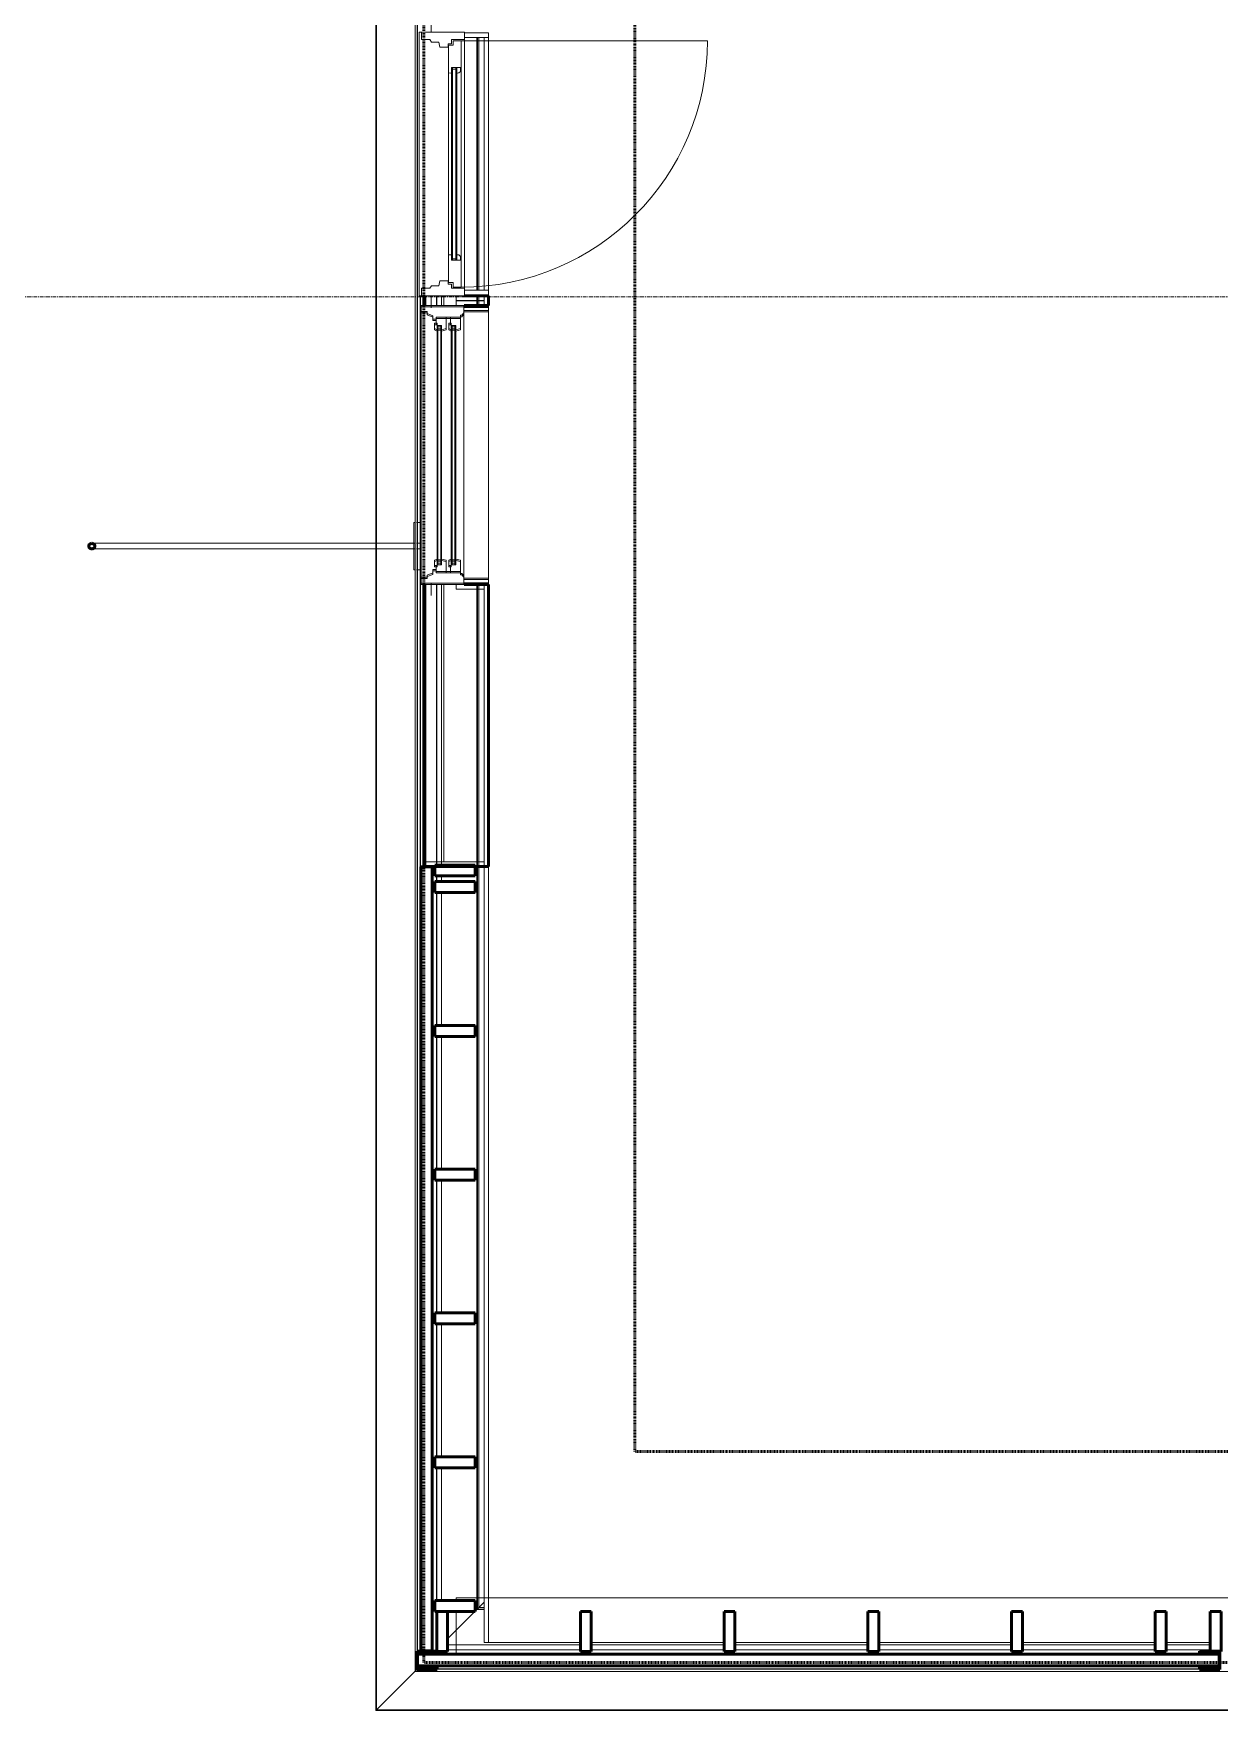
# Model space of a CAD drawing. Header units: inches. Extents: x -4235 to -464, y 9767 to 12347.
# Drawn here: x -3914.2 to -3751.7, y 9973.6 to 10203.2 of the extents above; entities that cross this region are included whole.
import ezdxf

# ---------------------------------------------------------------- set-up
doc = ezdxf.new("R2010")
doc.units = ezdxf.units.IN
doc.header["$MEASUREMENT"] = 0
doc.linetypes.add('Dash 1_16_', pattern=[0.125, 0.0625, -0.0625])
doc.linetypes.add('Grid Line 1_2_', pattern=[0.875, 0.5, -0.125, 0.125, -0.125])
for name, color, linetype, lineweight in [('A-DOOR-5', 31, 'Continuous', 9), ('A-DOOR-6', 31, 'Continuous', 20), ('A-DOOR-FRAM', 31, 'Continuous', 9), ('A-DOOR-FRAM-3', 31, 'Continuous', 20), ('A-DOOR-GLAZ', 31, 'Continuous', 9), ('A-GLAZ-1', 151, 'Continuous', 9), ('A-GLAZ-2', 151, 'Continuous', 20), ('A-GLAZ-CWMG', 51, 'Continuous', 9), ('A-GLAZ-CWMG-1', 51, 'Continuous', 50), ('A-ROOF-1', 132, 'Continuous', 9), ('A-WALL', 113, 'Continuous', 13), ('A-WALL-5', 113, 'Continuous', 9), ('A-WALL-6', 113, 'Continuous', 50), ('C-PROP-LINE-1', 91, 'Dash 1_16_', 50), ('S-GRID-1', 1, 'Grid Line 1_2_', 9)]:
    doc.layers.add(name, color=color, linetype=linetype, lineweight=lineweight)

# ---------------------------------------------------------------- blocks, each defined once
blk = doc.blocks.new('Basic Wall _ EXT - FIBER CEMENT - LARGE - ___-2162461-BACKGROUND - RCP - 3RD FLOOR')
at = {"layer": 'A-WALL-5'}
for p, q in [((-3861.93, 11995.77), (-3861.93, 9978.98)), ((-3861.63, 11995.77), (-3861.63, 9981.75)), ((-3861.63, 11995.77), (-3861.63, 9981.75)), ((-3861.62, 11995.77), (-3861.62, 9981.75)), ((-3861.6, 11995.77), (-3861.6, 9981.75)), ((-3861.6, 11995.77), (-3861.6, 9981.75)), ((-3861.59, 11995.77), (-3861.59, 9981.75)), ((-3859, 10167.3), (-3859, 10166)), ((-3859, 10167.3), (-3859, 10166)), ((-3858.97, 10166), (-3858.97, 10167.33)), ((-3858.97, 10167.33), (-3858.97, 10166)), ((-3859, 10127.79), (-3859, 10089.39)), ((-3859, 10127.79), (-3859, 10089.39)), ((-3858.97, 10089.83), (-3858.97, 10127.79)), ((-3858.97, 10127.79), (-3858.97, 10089.83)), ((-3858.97, 10089.39), (-3858.97, 10089.83)), ((-3858.97, 10089.83), (-3858.97, 10089.39)), ((-3859, 10087.89), (-3859, 10087.11)), ((-3859, 10087.89), (-3859, 10087.11)), ((-3858.97, 10087.11), (-3858.97, 10087.89)), ((-3858.97, 10087.89), (-3858.97, 10087.11)), ((-3859, 10085.61), (-3859, 10067.42)), ((-3859, 10085.61), (-3859, 10067.42)), ((-3858.97, 10067.42), (-3858.97, 10085.61)), ((-3858.97, 10085.61), (-3858.97, 10067.42)), ((-3859, 10065.92), (-3859, 10047.74)), ((-3859, 10065.92), (-3859, 10047.74)), ((-3858.97, 10047.74), (-3858.97, 10065.92)), ((-3858.97, 10065.92), (-3858.97, 10047.74)), ((-3859, 10046.24), (-3859, 10028.06)), ((-3859, 10046.24), (-3859, 10028.06)), ((-3858.97, 10028.06), (-3858.97, 10046.24)), ((-3858.97, 10046.24), (-3858.97, 10028.06)), ((-3859, 10026.56), (-3859, 10008.37)), ((-3859, 10026.56), (-3859, 10008.37)), ((-3858.97, 10008.37), (-3858.97, 10026.56)), ((-3858.97, 10026.56), (-3858.97, 10008.37)), ((-3859, 10006.87), (-3859, 9988.69)), ((-3859, 10006.87), (-3859, 9988.69)), ((-3858.97, 9988.69), (-3858.97, 10006.87)), ((-3858.97, 10006.87), (-3858.97, 9988.69)), ((-3859, 9987.19), (-3859, 9981.91)), ((-3859, 9987.19), (-3859, 9981.91)), ((-3858.97, 9987.19), (-3858.97, 9981.94)), ((-3861.59, 9981.69), (-3861.59, 9981.33)), ((-3859.59, 9981.33), (-3859.22, 9981.7)), ((-3859.34, 9981.57), (-3859.59, 9981.33)), ((-3859.22, 9981.7), (-3859.34, 9981.57)), ((-3859.16, 9981.75), (-3858.97, 9981.94)), ((-3859, 9981.91), (-3859.16, 9981.75)), ((-3861.86, 9979.06), (-3861.88, 9979.03)), ((-3861.66, 9979.25), (-3861.74, 9979.17)), ((-3861.74, 9979.17), (-3861.66, 9979.25)), ((-3861.66, 9979.25), (-3861.74, 9979.17)), ((-3861.74, 9979.17), (-3861.66, 9979.25)), ((-3861.16, 9979.75), (-3861.59, 9979.32)), ((-3861.59, 9979.32), (-3861.16, 9979.75)), ((-3861.59, 9979.75), (-3861.59, 9979.32)), ((-3861.91, 9979), (-3861.92, 9978.99)), ((-3861.9, 9979.01), (-3861.88, 9979.04)), ((-3861.9, 9979.01), (-3861.9, 9979.01))]:
    blk.add_line(p, q, dxfattribs=at)
at = {"layer": 'A-WALL-5', "flags": 128}
for points in [[(-3861.88, 9979.04), (-3861.86, 9979.06), (-3861.83, 9979.08), (-3861.81, 9979.11), (-3861.78, 9979.13), (-3861.76, 9979.15), (-3861.74, 9979.17)], [(-3861.81, 9979.1), (-3861.83, 9979.09), (-3861.84, 9979.07), (-3861.86, 9979.06)], [(-3861.77, 9979.15), (-3861.78, 9979.13), (-3861.79, 9979.12), (-3861.81, 9979.1)], [(-3861.93, 9978.98), (-3861.93, 9978.98), (-3861.93, 9978.99), (-3861.92, 9979), (-3861.9, 9979.01)], [(-3861.92, 9978.99), (-3861.93, 9978.98), (-3861.93, 9978.98)], [(-3861.9, 9979.01), (-3861.9, 9979.02), (-3861.89, 9979.03)], [(-3861.88, 9979.03), (-3861.89, 9979.02), (-3861.9, 9979.02), (-3861.9, 9979.01), (-3861.9, 9979.01)]]:
    blk.add_lwpolyline(points, dxfattribs=at)
blk = doc.blocks.new('Basic Wall _ EXT - FIBER CEMENT - SMALL - ___-2145935-BACKGROUND - RCP - 3RD FLOOR')
at = {"layer": 'A-WALL-5'}
for p, q in [((-3867.29, 10236.18), (-3867.29, 10133.44)), ((-3867.29, 10236.18), (-3867.29, 10133.44)), ((-3867.21, 10133.44), (-3867.21, 10236.18)), ((-3867.21, 10236.18), (-3867.21, 10133.44)), ((-3853.48, 10202.7), (-3853.48, 10168.08)), ((-3853.48, 10202.7), (-3853.48, 10168.08)), ((-3853.4, 10202.7), (-3853.4, 10194.35)), ((-3853.4, 10202.7), (-3853.4, 10194.35)), ((-3853.2, 10168.08), (-3853.2, 10202.7)), ((-3853.2, 10202.7), (-3853.2, 10168.08)), ((-3853.4, 10194.31), (-3853.4, 10168.08)), ((-3853.4, 10194.31), (-3853.4, 10168.08)), ((-3853.48, 10167.45), (-3853.48, 10166.7)), ((-3853.48, 10167.45), (-3853.48, 10166.7)), ((-3853.4, 10167.45), (-3853.4, 10166.7)), ((-3853.4, 10167.45), (-3853.4, 10166.7)), ((-3853.2, 10167.33), (-3853.2, 10167.45)), ((-3853.2, 10167.45), (-3853.2, 10167.33)), ((-3861.25, 10167.33), (-3861.25, 10136.31)), ((-3861.19, 10167.33), (-3861.19, 10136.31)), ((-3860.81, 10167.33), (-3860.81, 10166)), ((-3860.73, 10167.33), (-3860.73, 10166)), ((-3860.73, 10167.33), (-3860.73, 10166)), ((-3858.3, 10167.33), (-3858.3, 10166)), ((-3858.3, 10167.33), (-3858.3, 10166)), ((-3853.48, 10166.68), (-3853.48, 10166)), ((-3853.48, 10166.68), (-3853.48, 10166)), ((-3853.4, 10166.68), (-3853.4, 10166)), ((-3853.4, 10166.68), (-3853.4, 10166)), ((-3853.2, 10166.7), (-3853.2, 10167.32)), ((-3853.2, 10167.32), (-3853.2, 10166.7)), ((-3853.2, 10166), (-3853.2, 10166.69)), ((-3853.2, 10166.69), (-3853.2, 10166)), ((-3861.25, 10136.31), (-3861.25, 10136.23)), ((-3861.25, 10136.2), (-3861.25, 10133.44)), ((-3861.19, 10136.31), (-3861.19, 10136.24)), ((-3861.19, 10136.2), (-3861.19, 10133.44)), ((-3867.29, 10133.38), (-3867.29, 10133.33)), ((-3867.29, 10133.38), (-3867.29, 10133.33)), ((-3867.29, 10133.32), (-3867.29, 10133.25)), ((-3867.29, 10133.32), (-3867.29, 10133.25)), ((-3867.29, 10133.24), (-3867.29, 10133.16)), ((-3867.29, 10133.24), (-3867.29, 10133.16)), ((-3867.29, 10133.15), (-3867.29, 10133.07)), ((-3867.29, 10133.15), (-3867.29, 10133.07)), ((-3867.29, 10133.06), (-3867.29, 10132.97)), ((-3867.29, 10133.06), (-3867.29, 10132.97)), ((-3867.29, 10132.96), (-3867.29, 10132.88)), ((-3867.29, 10132.96), (-3867.29, 10132.88)), ((-3867.21, 10133.33), (-3867.21, 10133.38)), ((-3867.21, 10133.38), (-3867.21, 10133.33)), ((-3867.21, 10133.25), (-3867.21, 10133.32)), ((-3867.21, 10133.32), (-3867.21, 10133.25)), ((-3867.21, 10133.16), (-3867.21, 10133.24)), ((-3867.21, 10133.24), (-3867.21, 10133.16)), ((-3867.21, 10133.07), (-3867.21, 10133.15)), ((-3867.21, 10133.15), (-3867.21, 10133.07)), ((-3867.21, 10132.97), (-3867.21, 10133.06)), ((-3867.21, 10133.06), (-3867.21, 10132.97)), ((-3867.21, 10132.88), (-3867.21, 10132.96)), ((-3867.21, 10132.96), (-3867.21, 10132.88)), ((-3861.25, 10133.39), (-3861.25, 10133.33)), ((-3861.25, 10133.33), (-3861.25, 10133.25)), ((-3861.25, 10133.25), (-3861.25, 10133.16)), ((-3861.25, 10133.16), (-3861.25, 10133.06)), ((-3861.25, 10133.06), (-3861.25, 10132.97)), ((-3861.25, 10132.96), (-3861.25, 10132.88)), ((-3861.19, 10133.39), (-3861.19, 10133.33)), ((-3861.19, 10133.33), (-3861.19, 10133.25)), ((-3861.19, 10133.25), (-3861.19, 10133.16)), ((-3861.19, 10133.16), (-3861.19, 10133.06)), ((-3861.19, 10133.06), (-3861.19, 10132.97)), ((-3861.19, 10132.96), (-3861.19, 10132.88)), ((-3867.29, 10132.87), (-3867.29, 10132.8)), ((-3867.29, 10132.87), (-3867.29, 10132.8)), ((-3867.29, 10132.79), (-3867.29, 10132.74)), ((-3867.29, 10132.79), (-3867.29, 10132.74)), ((-3867.29, 10132.69), (-3867.29, 9973.63)), ((-3867.29, 10132.69), (-3867.29, 9973.63)), ((-3867.21, 10132.8), (-3867.21, 10132.87)), ((-3867.21, 10132.87), (-3867.21, 10132.8)), ((-3867.21, 10132.74), (-3867.21, 10132.79)), ((-3867.21, 10132.79), (-3867.21, 10132.74)), ((-3867.21, 9973.7), (-3867.21, 10132.69)), ((-3867.21, 10132.69), (-3867.21, 9973.7)), ((-3861.25, 10132.87), (-3861.25, 10132.82)), ((-3861.25, 10132.8), (-3861.25, 10132.74)), ((-3861.25, 10132.69), (-3861.25, 10131.99)), ((-3861.25, 10131.99), (-3861.25, 10129.92)), ((-3861.19, 10132.87), (-3861.19, 10132.8)), ((-3861.19, 10132.8), (-3861.19, 10132.74)), ((-3861.19, 10132.69), (-3861.19, 10131.99)), ((-3861.19, 10131.98), (-3861.19, 10129.92)), ((-3861.25, 10129.89), (-3861.25, 10129.81)), ((-3861.25, 10129.81), (-3861.25, 9981.75)), ((-3861.19, 10129.89), (-3861.19, 10129.81)), ((-3861.19, 10129.81), (-3861.19, 9981.75)), ((-3860.81, 10127.79), (-3860.81, 10089.14)), ((-3860.73, 10127.79), (-3860.73, 10089.14)), ((-3860.73, 10127.79), (-3860.73, 10089.14)), ((-3858.3, 10127.79), (-3858.3, 10089.39)), ((-3858.3, 10127.79), (-3858.3, 10089.39)), ((-3853.48, 10127.79), (-3853.48, 9989.06)), ((-3853.48, 10127.79), (-3853.48, 9989.06)), ((-3853.4, 10127.79), (-3853.4, 9989.06)), ((-3853.4, 10127.79), (-3853.4, 9989.06)), ((-3853.2, 9989.06), (-3853.2, 10127.79)), ((-3853.2, 10127.79), (-3853.2, 9989.06)), ((-3858.3, 10087.89), (-3858.3, 10087.11)), ((-3858.3, 10087.89), (-3858.3, 10087.11)), ((-3858.3, 10085.61), (-3858.3, 10067.42)), ((-3858.3, 10085.61), (-3858.3, 10067.42)), ((-3858.3, 10065.92), (-3858.3, 10047.74)), ((-3858.3, 10065.92), (-3858.3, 10047.74)), ((-3858.3, 10046.24), (-3858.3, 10028.06)), ((-3858.3, 10046.24), (-3858.3, 10028.06)), ((-3858.3, 10026.56), (-3858.3, 10008.37)), ((-3858.3, 10026.56), (-3858.3, 10008.37)), ((-3858.3, 10006.87), (-3858.3, 9988.69)), ((-3858.3, 10006.87), (-3858.3, 9988.69)), ((-3853.48, 9989.06), (-3853.48, 9987.44)), ((-3853.48, 9989.06), (-3853.48, 9987.44)), ((-3853.4, 9989.06), (-3853.4, 9987.51)), ((-3853.4, 9989.06), (-3853.4, 9987.51)), ((-3853.2, 9987.72), (-3853.2, 9989.06)), ((-3853.2, 9989.06), (-3853.2, 9987.72)), ((-3852.47, 9988.44), (-3853.2, 9987.72)), ((-3853.2, 9987.72), (-3852.47, 9988.44)), ((-3853.2, 9987.72), (-3852.47, 9988.44)), ((-3852.47, 9988.44), (-3853.2, 9987.72)), ((-3853.48, 9987.44), (-3856.29, 9984.63)), ((-3856.29, 9984.63), (-3853.48, 9987.44)), ((-3853.4, 9987.51), (-3853.48, 9987.44)), ((-3853.48, 9987.44), (-3853.4, 9987.51)), ((-3853.4, 9987.51), (-3853.48, 9987.44)), ((-3853.2, 9987.72), (-3853.4, 9987.51)), ((-3853.4, 9987.51), (-3853.2, 9987.72)), ((-3853.4, 9987.51), (-3853.2, 9987.72)), ((-3853.2, 9987.72), (-3853.4, 9987.51)), ((-3856.29, 9984.63), (-3857.47, 9983.44)), ((-3857.47, 9983.44), (-3856.29, 9984.63)), ((-3861.25, 9981.69), (-3861.25, 9981.33)), ((-3861.19, 9981.69), (-3861.19, 9981.33)), ((-3860.81, 9981.81), (-3860.81, 9981.75)), ((-3860.81, 9981.69), (-3860.81, 9981.33)), ((-3860.73, 9981.81), (-3860.73, 9981.75)), ((-3860.73, 9981.81), (-3860.73, 9981.75)), ((-3860.73, 9981.69), (-3860.73, 9981.33)), ((-3860.73, 9981.69), (-3860.73, 9981.33)), ((-3859.22, 9981.7), (-3859.59, 9981.33)), ((-3859.59, 9981.33), (-3859.22, 9981.7)), ((-3859.29, 9981.62), (-3859.59, 9981.33)), ((-3859.59, 9981.33), (-3859.34, 9981.57)), ((-3858.97, 9981.94), (-3859.13, 9981.79)), ((-3859.13, 9981.79), (-3858.97, 9981.94)), ((-3861.66, 9979.25), (-3861.74, 9979.17)), ((-3861.74, 9979.17), (-3861.66, 9979.25)), ((-3861.25, 9979.66), (-3861.59, 9979.32)), ((-3861.59, 9979.32), (-3861.25, 9979.66)), ((-3861.25, 9979.75), (-3861.25, 9979.66)), ((-3861.19, 9979.73), (-3861.25, 9979.66)), ((-3861.25, 9979.66), (-3861.19, 9979.73)), ((-3861.19, 9979.73), (-3861.25, 9979.66)), ((-3861.25, 9979.66), (-3861.19, 9979.73)), ((-3861.93, 9978.99), (-3867.21, 9973.7)), ((-3867.21, 9973.7), (-3861.93, 9978.99)), ((-3867.21, 9973.7), (-3867.29, 9973.63))]:
    blk.add_line(p, q, dxfattribs=at)
at = {"layer": 'A-WALL-5', "flags": 128}
blk.add_lwpolyline([(-3859.34, 9981.57), (-3859.28, 9981.64), (-3859.22, 9981.69)], dxfattribs=at)
blk = doc.blocks.new('Window-Double_Hung-Andersen-400_Series-Tilt_Wash - DOUBLE HUNG - COTTAGE - 3RD FLOOR-V114-BACKGROUND - RCP - 3RD FLOOR')
at = {"layer": 'A-GLAZ-1'}
for p, q in [((-16.29, 2.5), (-15.7, 2.5)), ((-15.82, 2.5), (-15.82, 2.12)), ((-15.7, 2.63), (15.7, 2.63)), ((-15.7, 2.5), (15.7, 2.5)), ((16.29, 2.5), (15.7, 2.5)), ((15.82, 2.5), (15.82, 2.12)), ((-16.29, 2.12), (-15.7, 2.12)), ((-16.29, 0.56), (-15.7, 0.56)), ((-16.29, 0.19), (-15.7, 0.19)), ((-15.82, 0.56), (-15.82, 0.19)), ((-15.7, 2.12), (15.7, 2.12)), ((-15.7, 2), (15.7, 2)), ((-15.7, 0.69), (15.7, 0.69)), ((-15.7, 0.56), (15.7, 0.56)), ((-15.7, 0.19), (15.7, 0.19)), ((-15.7, 0.06), (15.7, 0.06)), ((16.29, 2.12), (15.7, 2.12)), ((16.29, 0.56), (15.7, 0.56)), ((16.29, 0.19), (15.7, 0.19)), ((15.82, 0.56), (15.82, 0.19)), ((18.95, -1.06), (-18.95, -1.06)), ((-18.95, -1.06), (-18.95, -4.44)), ((-18.32, -1.06), (-18.32, -4.44)), ((18.32, -1.06), (18.32, -4.44)), ((18.95, -4.44), (18.95, -1.06)), ((-18.95, -4.44), (18.95, -4.44)), ((18.95, -2.44), (19.01, -2.44)), ((18.95, -3.94), (19.01, -3.94)), ((19.01, -3.94), (19.01, -2.44))]:
    blk.add_line(p, q, dxfattribs=at)
at = {"layer": 'A-GLAZ-2'}
for p, q in [((19.01, 4.81), (-19.01, 4.81)), ((-19.01, 4.81), (-19.01, -1.06)), ((-18.2, 4.81), (-18.2, 4)), ((18.2, 4.81), (18.2, 4)), ((19.01, -1.06), (19.01, 4.81)), ((-19.01, 3.44), (-20.51, 3.44)), ((-18.2, 4), (-17.92, 4)), ((-17.92, 4), (-17.61, 3.19)), ((-17.61, 3.19), (-17.14, 3.19)), ((-17.42, 2.75), (-16.57, 2.75)), ((-17.42, 2.75), (-17.42, -0.56)), ((-17.14, 3.19), (-17.14, 2.75)), ((-15.86, 2.97), (-16.57, 2.97)), ((-16.57, 2.63), (-16.57, 2.97)), ((-15.7, 2.63), (-16.57, 2.63)), ((-16.29, 2.63), (-16.29, 2)), ((-15.86, 2.97), (-15.7, 2.63)), ((15.86, 2.97), (15.7, 2.63)), ((15.7, 2.63), (16.57, 2.63)), ((15.86, 2.97), (16.57, 2.97)), ((16.29, 2.63), (16.29, 2)), ((16.57, 2.63), (16.57, 2.97)), ((17.42, 2.75), (16.57, 2.75)), ((17.14, 3.19), (17.14, 2.75)), ((17.61, 3.19), (17.14, 3.19)), ((17.42, 2.75), (17.42, -0.56)), ((17.92, 4), (17.61, 3.19)), ((18.2, 4), (17.92, 4)), ((19.01, 3.44), (20.34, 3.44)), ((-17.42, 1.37), (-15.86, 1.37)), ((-17.42, 0.81), (-16.57, 0.81)), ((-15.86, 1.03), (-16.57, 1.03)), ((-16.57, 0.69), (-16.57, 1.03)), ((-15.7, 0.69), (-16.57, 0.69)), ((-15.7, 2), (-16.29, 2)), ((-16.29, 0.69), (-16.29, 0.06)), ((-15.7, 0.06), (-16.29, 0.06)), ((-15.86, 1.37), (-15.7, 2)), ((-15.86, 1.03), (-15.7, 0.69)), ((-15.86, -0.56), (-15.7, 0.06)), ((15.7, 2), (16.29, 2)), ((15.86, 1.37), (15.7, 2)), ((15.86, 1.03), (15.7, 0.69)), ((15.7, 0.69), (16.57, 0.69)), ((15.7, 0.06), (16.29, 0.06)), ((15.86, -0.56), (15.7, 0.06)), ((17.42, 1.37), (15.86, 1.37)), ((15.86, 1.03), (16.57, 1.03)), ((16.29, 0.69), (16.29, 0.06)), ((16.57, 0.69), (16.57, 1.03)), ((17.42, 0.81), (16.57, 0.81)), ((-19.01, -1.06), (19.01, -1.06)), ((-17.67, -0.78), (-18, -1.06)), ((-17.67, -0.78), (-17.67, -0.56)), ((-17.67, -0.56), (-15.86, -0.56)), ((17.67, -0.56), (15.86, -0.56)), ((17.67, -0.78), (17.67, -0.56)), ((17.67, -0.78), (18, -1.06))]:
    blk.add_line(p, q, dxfattribs=at)
blk = doc.blocks.new('Door-Inswing-Andersen-400_Series-Single - 3_ 0-1_8_ x 6_ 7-1_2_ - 3rd floor-2895869-BACKGROUND - RCP - 3RD FLOOR')
at = {"layer": 'A-DOOR-5'}
blk.add_line((16.87, -0.66), (16.87, -34.41), dxfattribs=at)
blk.add_arc((16.87, -0.66), 33.75, 180, 270, dxfattribs=at)
at = {"layer": 'A-DOOR-6'}
for p, q in [((-16.26, 0.42), (-16.87, 0.41)), ((-16.87, 0.41), (-16.87, -0.66)), ((-16.26, 1.06), (-16.26, 0.42)), ((-16.26, 1.06), (-12.44, 1.06)), ((-13.19, 0.66), (-12.44, 0.66)), ((-13.19, -0.66), (-13.19, 0.66)), ((-12.44, 0.75), (-12.47, 1.06)), ((12.44, 1.06), (-12.44, 1.06)), ((-12.44, 0.66), (-12.44, 0.75)), ((16.26, 1.06), (12.44, 1.06)), ((12.44, 0.75), (12.47, 1.06)), ((12.44, 0.66), (12.44, 0.75)), ((13.19, 0.66), (12.44, 0.66)), ((13.19, -0.66), (13.19, 0.66)), ((16.26, 1.06), (16.26, 0.42)), ((16.26, 0.42), (16.87, 0.41)), ((16.87, 0.41), (16.87, -0.66)), ((-16.87, -0.66), (-12.44, -0.66)), ((-12.44, -0.09), (-13.19, -0.09)), ((-13.19, -0.59), (-12.67, -0.59)), ((-13.19, -0.66), (-13.19, -0.59)), ((-12.67, -0.59), (-12.47, -0.34)), ((-12.47, -0.34), (-12.44, -0.16)), ((-12.44, -0.16), (-12.44, -0.09)), ((12.44, -0.66), (-12.44, -0.66)), ((12.44, -0.09), (13.19, -0.09)), ((12.44, -0.16), (12.44, -0.09)), ((12.47, -0.34), (12.44, -0.16)), ((16.87, -0.66), (12.44, -0.66)), ((12.67, -0.59), (12.47, -0.34)), ((13.19, -0.59), (12.67, -0.59)), ((13.19, -0.66), (13.19, -0.59))]:
    blk.add_line(p, q, dxfattribs=at)
at = {"layer": 'A-DOOR-FRAM'}
for p, q in [((-17.31, -1.13), (-17.94, -1.13)), ((-17.94, -1.13), (-17.94, -4.44)), ((-17.31, -4.44), (-17.31, -1.13)), ((17.94, -1.13), (17.31, -1.13)), ((17.31, -1.13), (17.31, -4.44)), ((17.94, -4.44), (17.94, -1.13)), ((-17.94, -4.44), (-17.31, -4.44)), ((17.31, -4.44), (17.94, -4.44))]:
    blk.add_line(p, q, dxfattribs=at)
at = {"layer": 'A-DOOR-FRAM-3'}
for p, q in [((18.06, 5.09), (-18.06, 5.09)), ((-18.06, 5.09), (-18.06, -1.13)), ((-18.06, 4.75), (-18.06, -1.13)), ((-18.06, 4.75), (-17.03, 4.75)), ((-17.03, 3.63), (-17.03, 4.75)), ((17.03, 3.63), (17.03, 4.75)), ((18.06, 4.75), (17.03, 4.75)), ((18.06, -1.13), (18.06, 5.09)), ((18.06, 4.75), (18.06, -1.13)), ((-19.69, 3.44), (-18.06, 3.44)), ((-16.69, 3.39), (-17.03, 3.63)), ((-16.69, 2.39), (-16.69, 3.39)), ((-16, 2.23), (-16.69, 2.39)), ((16, 2.23), (16.69, 2.39)), ((16.69, 3.39), (17.03, 3.63)), ((16.69, 2.39), (16.69, 3.39)), ((19.69, 3.44), (18.06, 3.44)), ((-17.03, 0.66), (-16.45, 0.66)), ((-17.03, -1.13), (-17.03, 0.66)), ((-16.45, 0.66), (-16.45, 1.09)), ((-16.45, 1.09), (-16, 1.09)), ((-16, 1.09), (-16, 2.23)), ((16, 1.09), (16, 2.23)), ((16.45, 1.09), (16, 1.09)), ((16.45, 0.66), (16.45, 1.09)), ((17.03, 0.66), (16.45, 0.66)), ((17.03, -1.13), (17.03, 0.66)), ((-17.69, -1.13), (-18.06, -1.13)), ((-18.06, -1.13), (18.06, -1.13)), ((-18.06, -1.13), (-17.03, -1.13)), ((18.06, -1.13), (17.03, -1.13))]:
    blk.add_line(p, q, dxfattribs=at)
at = {"layer": 'A-DOOR-GLAZ'}
for p, q in [((-12.44, 0.5), (-13.19, 0.5)), ((-13.19, 0.06), (-12.44, 0.06)), ((-12.98, 0.5), (-12.98, 0.06)), ((12.44, 0.66), (-12.44, 0.66)), ((12.44, 0.5), (-12.44, 0.5)), ((12.44, 0.06), (-12.44, 0.06)), ((12.44, 0.5), (13.19, 0.5)), ((13.19, 0.06), (12.44, 0.06)), ((12.98, 0.5), (12.98, 0.06)), ((12.44, -0.09), (-12.44, -0.09))]:
    blk.add_line(p, q, dxfattribs=at)
blk = doc.blocks.new('Basic Wall _ EXT - FIBER CEMENT - LARGE - ___-2162463-BACKGROUND - RCP - 3RD FLOOR')
at = {"layer": 'A-WALL-5'}
for p, q in [((-3859.22, 9981.7), (-3859.59, 9981.33)), ((-3859.59, 9981.33), (-3859.34, 9981.57)), ((-3859.34, 9981.57), (-3859.22, 9981.7)), ((-3858.97, 9981.94), (-3859.16, 9981.75)), ((-3859.16, 9981.75), (-3859, 9981.91)), ((-3857.47, 9981.94), (-3856.29, 9981.94)), ((-3856.29, 9981.94), (-3857.47, 9981.94)), ((-3856.29, 9981.91), (-3857.47, 9981.91)), ((-3856.29, 9981.91), (-3857.47, 9981.91)), ((-3856.29, 9981.94), (-3851.85, 9981.94)), ((-3851.85, 9981.94), (-3856.29, 9981.94)), ((-3851.85, 9981.91), (-3856.29, 9981.91)), ((-3851.85, 9981.91), (-3856.29, 9981.91)), ((-3851.85, 9981.94), (-3839.29, 9981.94)), ((-3839.29, 9981.94), (-3851.85, 9981.94)), ((-3839.29, 9981.91), (-3851.85, 9981.91)), ((-3839.29, 9981.91), (-3851.85, 9981.91)), ((-3837.79, 9981.94), (-3819.61, 9981.94)), ((-3819.61, 9981.94), (-3837.79, 9981.94)), ((-3819.61, 9981.91), (-3837.79, 9981.91)), ((-3819.61, 9981.91), (-3837.79, 9981.91)), ((-3818.11, 9981.94), (-3799.92, 9981.94)), ((-3799.92, 9981.94), (-3818.11, 9981.94)), ((-3799.92, 9981.91), (-3818.11, 9981.91)), ((-3799.92, 9981.91), (-3818.11, 9981.91)), ((-3798.42, 9981.94), (-3780.24, 9981.94)), ((-3780.24, 9981.94), (-3798.42, 9981.94)), ((-3780.24, 9981.91), (-3798.42, 9981.91)), ((-3780.24, 9981.91), (-3798.42, 9981.91)), ((-3778.74, 9981.94), (-3760.56, 9981.94)), ((-3760.56, 9981.94), (-3778.74, 9981.94)), ((-3760.56, 9981.91), (-3778.74, 9981.91)), ((-3760.56, 9981.91), (-3778.74, 9981.91)), ((-3759.06, 9981.94), (-3753.02, 9981.94)), ((-3753.02, 9981.94), (-3759.06, 9981.94)), ((-3753.02, 9981.91), (-3759.06, 9981.91)), ((-3753.02, 9981.91), (-3759.06, 9981.91)), ((-3861.88, 9979.03), (-3861.86, 9979.06)), ((-3861.86, 9979.06), (-3861.84, 9979.07)), ((-3861.66, 9979.25), (-3861.74, 9979.17)), ((-3861.74, 9979.17), (-3861.66, 9979.25)), ((-3861.66, 9979.25), (-3861.74, 9979.17)), ((-3861.74, 9979.17), (-3861.66, 9979.25)), ((-3861.16, 9979.75), (-3861.59, 9979.32)), ((-3861.59, 9979.32), (-3861.16, 9979.75)), ((-3858.97, 9979.32), (-3861.59, 9979.32)), ((-3754.46, 9979.32), (-3858.91, 9979.32)), ((-3754.46, 9979.31), (-3858.91, 9979.31)), ((-3754.46, 9979.31), (-3858.91, 9979.31)), ((-3754.46, 9979.3), (-3858.91, 9979.3)), ((-3754.46, 9979.28), (-3858.91, 9979.28)), ((-3754.46, 9979.28), (-3858.91, 9979.28)), ((-3751.77, 9979.32), (-3754.4, 9979.32)), ((-3861.93, 9978.98), (-2067.92, 9978.98)), ((-3861.93, 9978.98), (-3861.93, 9978.98)), ((-3861.88, 9979.04), (-3861.9, 9979.01)), ((-3861.9, 9979.01), (-3861.9, 9979.01))]:
    blk.add_line(p, q, dxfattribs=at)
at = {"layer": 'A-WALL-5', "flags": 128}
for points in [[(-3861.74, 9979.17), (-3861.76, 9979.15), (-3861.78, 9979.13), (-3861.81, 9979.11), (-3861.83, 9979.08), (-3861.86, 9979.06), (-3861.88, 9979.04)], [(-3861.84, 9979.07), (-3861.83, 9979.09), (-3861.81, 9979.1), (-3861.79, 9979.12)], [(-3861.79, 9979.12), (-3861.78, 9979.13), (-3861.77, 9979.15)], [(-3861.9, 9979.01), (-3861.92, 9979), (-3861.93, 9978.99), (-3861.93, 9978.98), (-3861.93, 9978.98)], [(-3861.93, 9978.98), (-3861.92, 9978.99), (-3861.91, 9979)], [(-3861.89, 9979.03), (-3861.9, 9979.02), (-3861.9, 9979.01)], [(-3861.9, 9979.02), (-3861.89, 9979.02), (-3861.88, 9979.03)], [(-3861.9, 9979.01), (-3861.9, 9979.01), (-3861.9, 9979.02)]]:
    blk.add_lwpolyline(points, dxfattribs=at)
blk = doc.blocks.new('Basic Wall _ EXT - FIBER CEMENT - SMALL - ___-2145937-BACKGROUND - RCP - 3RD FLOOR')
at = {"layer": 'A-WALL-5'}
for p, q in [((-3852.47, 9988.44), (-3853.2, 9987.72)), ((-3853.2, 9987.72), (-3852.47, 9988.44)), ((-3853.2, 9987.72), (-3852.47, 9988.44)), ((-3852.47, 9988.44), (-3853.2, 9987.72)), ((-3853.48, 9987.44), (-3856.29, 9984.63)), ((-3856.29, 9984.63), (-3853.48, 9987.44)), ((-3853.4, 9987.51), (-3853.48, 9987.44)), ((-3853.48, 9987.44), (-3853.4, 9987.51)), ((-3853.48, 9987.44), (-3853.4, 9987.51)), ((-3852.47, 9987.44), (-3853.48, 9987.44)), ((-3852.47, 9987.44), (-3853.48, 9987.44)), ((-3853.2, 9987.72), (-3853.4, 9987.51)), ((-3853.4, 9987.51), (-3853.2, 9987.72)), ((-3853.4, 9987.51), (-3853.2, 9987.72)), ((-3853.2, 9987.72), (-3853.4, 9987.51)), ((-3852.47, 9987.51), (-3853.4, 9987.51)), ((-3852.47, 9987.51), (-3853.4, 9987.51)), ((-3853.2, 9987.72), (-3852.47, 9987.72)), ((-3852.47, 9987.72), (-3853.2, 9987.72)), ((-3856.29, 9984.63), (-3857.47, 9983.44)), ((-3857.47, 9983.44), (-3856.29, 9984.63)), ((-3859.22, 9981.7), (-3859.59, 9981.33)), ((-3859.59, 9981.33), (-3859.22, 9981.7)), ((-3859.59, 9981.33), (-3859.29, 9981.62)), ((-3859.34, 9981.57), (-3859.59, 9981.33)), ((-3858.97, 9981.94), (-3859.13, 9981.79)), ((-3859.13, 9981.79), (-3858.97, 9981.94)), ((-3856.29, 9982.61), (-3857.47, 9982.61)), ((-3856.29, 9982.61), (-3857.47, 9982.61)), ((-3851.85, 9982.61), (-3856.29, 9982.61)), ((-3851.85, 9982.61), (-3856.29, 9982.61)), ((-3839.29, 9982.61), (-3851.85, 9982.61)), ((-3839.29, 9982.61), (-3851.85, 9982.61)), ((-3819.61, 9982.61), (-3837.79, 9982.61)), ((-3819.61, 9982.61), (-3837.79, 9982.61)), ((-3799.92, 9982.61), (-3818.11, 9982.61)), ((-3799.92, 9982.61), (-3818.11, 9982.61)), ((-3780.24, 9982.61), (-3798.42, 9982.61)), ((-3780.24, 9982.61), (-3798.42, 9982.61)), ((-3760.56, 9982.61), (-3778.74, 9982.61)), ((-3760.56, 9982.61), (-3778.74, 9982.61)), ((-3753.02, 9982.61), (-3759.06, 9982.61)), ((-3753.02, 9982.61), (-3759.06, 9982.61)), ((-3861.66, 9979.25), (-3861.74, 9979.17)), ((-3861.74, 9979.17), (-3861.66, 9979.25)), ((-3861.25, 9979.66), (-3861.59, 9979.32)), ((-3861.59, 9979.32), (-3861.25, 9979.66)), ((-3861.19, 9979.73), (-3861.25, 9979.66)), ((-3861.25, 9979.66), (-3861.19, 9979.73)), ((-3861.19, 9979.73), (-3861.25, 9979.66)), ((-3861.25, 9979.66), (-3861.19, 9979.73)), ((-3858.97, 9979.66), (-3861.25, 9979.66)), ((-3859.16, 9979.73), (-3861.19, 9979.73)), ((-3754.46, 9979.73), (-3858.91, 9979.73)), ((-3754.46, 9979.66), (-3858.91, 9979.66)), ((-3751.77, 9979.66), (-3754.4, 9979.66)), ((-3751.77, 9979.73), (-3754.21, 9979.73)), ((-3861.93, 9978.99), (-3867.21, 9973.7)), ((-3867.21, 9973.7), (-3861.93, 9978.99)), ((-3867.29, 9973.63), (-3867.21, 9973.7)), ((-3867.29, 9973.63), (-3707.06, 9973.63)), ((-3707.06, 9973.63), (-3867.29, 9973.63)), ((-3707.06, 9973.7), (-3867.21, 9973.7)), ((-3707.06, 9973.7), (-3867.21, 9973.7))]:
    blk.add_line(p, q, dxfattribs=at)
at = {"layer": 'A-WALL-5', "flags": 128}
blk.add_lwpolyline([(-3859.22, 9981.69), (-3859.28, 9981.64), (-3859.34, 9981.57)], dxfattribs=at)
blk = doc.blocks.new('Rectangular Mullion - Profile_Polycarbonate_Upper and left-2704980-BACKGROUND - RCP - 3RD FLOOR')
at = {"layer": 'A-GLAZ-CWMG-1'}
for p, q in [((0, 1.29), (-2.75, 1.29)), ((-2.75, 1.29), (-2.75, 0.79)), ((-2.75, 0.79), (-2.5, 0.79)), ((-2.69, 0.85), (-2.69, 1.22)), ((-2.69, 1.22), (-0.06, 1.22)), ((-2.5, 0.85), (-2.69, 0.85)), ((-2.5, 0.79), (-2.5, 0.85)), ((-0.06, 1.22), (-0.06, -1.15)), ((0, -1.21), (0, 1.29)), ((-2.5, -0.79), (-2.75, -0.79)), ((-2.75, -0.79), (-2.75, -1.21)), ((-2.75, -1.21), (0, -1.21)), ((-2.69, -1.15), (-2.69, -0.85)), ((-2.69, -0.85), (-2.5, -0.85)), ((-0.06, -1.15), (-2.69, -1.15)), ((-2.5, -0.85), (-2.5, -0.79))]:
    blk.add_line(p, q, dxfattribs=at)
blk = doc.blocks.new('Rectangular Mullion - Profile_Polycarbonate_right-2704981-BACKGROUND - RCP - 3RD FLOOR')
at = {"layer": 'A-GLAZ-CWMG-1'}
for p, q in [((-2.75, 1.29), (0, 1.29)), ((-2.75, 0.79), (-2.75, 1.29)), ((-2.5, 0.79), (-2.75, 0.79)), ((-0.06, 1.22), (-2.69, 1.22)), ((-2.69, 1.22), (-2.69, 0.85)), ((-2.69, 0.85), (-2.5, 0.85)), ((-2.5, 0.85), (-2.5, 0.79)), ((-0.06, -1.15), (-0.06, 1.22)), ((0, 1.29), (0, -1.21)), ((-2.75, -1.21), (-2.75, -0.79)), ((-2.75, -0.79), (-2.5, -0.79)), ((0, -1.21), (-2.75, -1.21)), ((-2.5, -0.85), (-2.69, -0.85)), ((-2.69, -0.85), (-2.69, -1.15)), ((-2.69, -1.15), (-0.06, -1.15)), ((-2.5, -0.79), (-2.5, -0.85))]:
    blk.add_line(p, q, dxfattribs=at)
blk = doc.blocks.new('Rectangular Mullion - Stud - Vertical-2193585-BACKGROUND - RCP - 3RD FLOOR')
at = {"layer": 'A-GLAZ-CWMG-1'}
for p, q in [((0, 2.75), (-1.5, 2.75)), ((-1.5, 2.75), (-1.5, -2.75)), ((0, -2.75), (0, 2.75)), ((-1.5, -2.75), (0, -2.75))]:
    blk.add_line(p, q, dxfattribs=at)
blk = doc.blocks.new('Rectangular Mullion - Stud - Vertical-2193592-BACKGROUND - RCP - 3RD FLOOR')
at = {"layer": 'A-GLAZ-CWMG-1'}
for p, q in [((-1.5, -2.75), (-1.5, 2.75)), ((-1.5, 2.75), (0, 2.75)), ((0, 2.75), (0, -2.75)), ((0, -2.75), (-1.5, -2.75))]:
    blk.add_line(p, q, dxfattribs=at)
blk = doc.blocks.new('Rectangular Mullion - Stud - Vertical-2193584-BACKGROUND - RCP - 3RD FLOOR')
at = {"layer": 'A-GLAZ-CWMG-1'}
for p, q in [((1.5, 2.75), (0, 2.75)), ((0, 2.75), (0, -2.75)), ((1.5, -2.75), (1.5, 2.75)), ((0, -2.75), (1.5, -2.75))]:
    blk.add_line(p, q, dxfattribs=at)
blk = doc.blocks.new('Rectangular Mullion - Stud - Vertical-2193583-BACKGROUND - RCP - 3RD FLOOR')
at = {"layer": 'A-GLAZ-CWMG-1'}
for p, q in [((1.5, 2.75), (0, 2.75)), ((0, 2.75), (0, -2.75)), ((1.5, -2.75), (1.5, 2.75)), ((0, -2.75), (1.5, -2.75))]:
    blk.add_line(p, q, dxfattribs=at)
blk = doc.blocks.new('Rectangular Mullion - Stud - Vertical-1991714-BACKGROUND - RCP - 3RD FLOOR')
at = {"layer": 'A-GLAZ-CWMG-1'}
for p, q in [((0, 2.75), (-1.5, 2.75)), ((-1.5, 2.75), (-1.5, -2.75)), ((0, -2.75), (0, 2.75)), ((-1.5, -2.75), (0, -2.75))]:
    blk.add_line(p, q, dxfattribs=at)
blk = doc.blocks.new('Rectangular Mullion - Stud - Vertical-2193579-BACKGROUND - RCP - 3RD FLOOR')
at = {"layer": 'A-GLAZ-CWMG-1'}
for p, q in [((-1.5, -2.75), (-1.5, 2.75)), ((-1.5, 2.75), (0, 2.75)), ((0, 2.75), (0, -2.75)), ((0, -2.75), (-1.5, -2.75))]:
    blk.add_line(p, q, dxfattribs=at)
blk = doc.blocks.new('Rectangular Mullion - Stud - Vertical-2193575-BACKGROUND - RCP - 3RD FLOOR')
at = {"layer": 'A-GLAZ-CWMG-1'}
for p, q in [((1.5, 2.75), (0, 2.75)), ((0, 2.75), (0, -2.75)), ((1.5, -2.75), (1.5, 2.75)), ((0, -2.75), (1.5, -2.75))]:
    blk.add_line(p, q, dxfattribs=at)
blk = doc.blocks.new('Rectangular Mullion - Stud - Vertical-2193576-BACKGROUND - RCP - 3RD FLOOR')
at = {"layer": 'A-GLAZ-CWMG-1'}
for p, q in [((1.5, 2.75), (0, 2.75)), ((0, 2.75), (0, -2.75)), ((1.5, -2.75), (1.5, 2.75)), ((0, -2.75), (1.5, -2.75))]:
    blk.add_line(p, q, dxfattribs=at)
blk = doc.blocks.new('Window-Double_Hung-Andersen-400_Series-Tilt_Wash - DOUBLE HUNG - COTTAGE - 3RD FLOOR-V138-BACKGROUND - RCP - 3RD FLOOR')
at = {"layer": 'A-GLAZ-1'}
for p, q in [((-18.95, 4.44), (18.95, 4.44)), ((-18.95, 1.06), (-18.95, 4.44)), ((-18.32, 1.06), (-18.32, 4.44)), ((18.32, 1.06), (18.32, 4.44)), ((18.95, 4.44), (18.95, 1.06)), ((19.01, 3.94), (18.95, 3.94)), ((19.01, 2.44), (18.95, 2.44)), ((19.01, 2.44), (19.01, 3.94)), ((18.95, 1.06), (-18.95, 1.06)), ((-16.29, -0.19), (-15.7, -0.19)), ((-16.29, -0.56), (-15.7, -0.56)), ((-16.29, -2.13), (-15.7, -2.13)), ((-15.82, -0.56), (-15.82, -0.19)), ((-15.82, -2.5), (-15.82, -2.13)), ((-15.7, -0.06), (15.7, -0.06)), ((-15.7, -0.19), (15.7, -0.19)), ((-15.7, -0.56), (15.7, -0.56)), ((-15.7, -0.69), (15.7, -0.69)), ((-15.7, -2), (15.7, -2)), ((-15.7, -2.13), (15.7, -2.13)), ((16.29, -0.19), (15.7, -0.19)), ((16.29, -0.56), (15.7, -0.56)), ((16.29, -2.13), (15.7, -2.13)), ((15.82, -0.56), (15.82, -0.19)), ((15.82, -2.5), (15.82, -2.13)), ((-16.29, -2.5), (-15.7, -2.5)), ((-15.7, -2.5), (15.7, -2.5)), ((-15.7, -2.63), (15.7, -2.63)), ((16.29, -2.5), (15.7, -2.5))]:
    blk.add_line(p, q, dxfattribs=at)
at = {"layer": 'A-GLAZ-2'}
for p, q in [((-19.01, 1.06), (19.01, 1.06)), ((-19.01, -4.81), (-19.01, 1.06)), ((-17.67, 0.78), (-18, 1.06)), ((-17.67, 0.78), (-17.67, 0.56)), ((-17.67, 0.56), (-15.86, 0.56)), ((-17.42, -2.75), (-17.42, 0.56)), ((-15.86, 0.56), (-15.7, -0.06)), ((15.86, 0.56), (15.7, -0.06)), ((17.67, 0.56), (15.86, 0.56)), ((17.42, -2.75), (17.42, 0.56)), ((17.67, 0.78), (18, 1.06)), ((17.67, 0.78), (17.67, 0.56)), ((19.01, 1.06), (19.01, -4.81)), ((-17.42, -0.81), (-16.57, -0.81)), ((-17.42, -1.37), (-15.86, -1.37)), ((-16.57, -0.69), (-16.57, -1.03)), ((-15.7, -0.69), (-16.57, -0.69)), ((-15.86, -1.03), (-16.57, -1.03)), ((-16.29, -0.69), (-16.29, -0.06)), ((-15.7, -0.06), (-16.29, -0.06)), ((-16.29, -2.63), (-16.29, -2)), ((-15.7, -2), (-16.29, -2)), ((-15.86, -1.03), (-15.7, -0.69)), ((-15.86, -1.37), (-15.7, -2)), ((15.7, -0.06), (16.29, -0.06)), ((15.86, -1.03), (15.7, -0.69)), ((15.7, -0.69), (16.57, -0.69)), ((15.86, -1.37), (15.7, -2)), ((15.7, -2), (16.29, -2)), ((15.86, -1.03), (16.57, -1.03)), ((17.42, -1.37), (15.86, -1.37)), ((16.29, -0.69), (16.29, -0.06)), ((16.29, -2.63), (16.29, -2)), ((16.57, -0.69), (16.57, -1.03)), ((17.42, -0.81), (16.57, -0.81)), ((-19.01, -3.44), (-20.51, -3.44)), ((-18.2, -4), (-17.92, -4)), ((-18.2, -4.81), (-18.2, -4)), ((-17.92, -4), (-17.61, -3.19)), ((-17.61, -3.19), (-17.14, -3.19)), ((-17.42, -2.75), (-16.57, -2.75)), ((-17.14, -3.19), (-17.14, -2.75)), ((-16.57, -2.63), (-16.57, -2.97)), ((-15.7, -2.63), (-16.57, -2.63)), ((-15.86, -2.97), (-16.57, -2.97)), ((-15.86, -2.97), (-15.7, -2.63)), ((15.86, -2.97), (15.7, -2.63)), ((15.7, -2.63), (16.57, -2.63)), ((15.86, -2.97), (16.57, -2.97)), ((16.57, -2.63), (16.57, -2.97)), ((17.42, -2.75), (16.57, -2.75)), ((17.14, -3.19), (17.14, -2.75)), ((17.61, -3.19), (17.14, -3.19)), ((17.92, -4), (17.61, -3.19)), ((18.2, -4), (17.92, -4)), ((18.2, -4.81), (18.2, -4)), ((19.01, -3.44), (20.51, -3.44)), ((19.01, -4.81), (-19.01, -4.81))]:
    blk.add_line(p, q, dxfattribs=at)
blk = doc.blocks.new('Walls 64 - Walls 1-2574436-BACKGROUND - RCP - 3RD FLOOR')
at = {"layer": 'A-WALL-5'}
for p, q in [((-3862.1, 10136.31), (-3861.93, 10136.31)), ((-3862.1, 10136.31), (-3862.1, 10129.81)), ((-3862.1, 10133.44), (-3862.1, 10136.31)), ((-3861.74, 10136.31), (-3861.6, 10136.31)), ((-3861.59, 10136.31), (-3861.1, 10136.31)), ((-3906.21, 10133.44), (-3862.1, 10133.44)), ((-3862.1, 10133.44), (-3861.93, 10133.44)), ((-3862.1, 10133.33), (-3862.1, 10133.39)), ((-3862.1, 10133.25), (-3862.1, 10133.33)), ((-3862.1, 10133.16), (-3862.1, 10133.25)), ((-3862.1, 10133.06), (-3862.1, 10133.16)), ((-3862.1, 10132.97), (-3862.1, 10133.06)), ((-3862.1, 10132.87), (-3862.1, 10132.96)), ((-3861.74, 10133.44), (-3861.6, 10133.44)), ((-3861.59, 10133.44), (-3861.1, 10133.44)), ((-3862.1, 10132.69), (-3906.21, 10132.69)), ((-3862.1, 10132.8), (-3862.1, 10132.87)), ((-3862.1, 10132.74), (-3862.1, 10132.79)), ((-3861.93, 10132.69), (-3862.1, 10132.69)), ((-3862.1, 10129.81), (-3862.1, 10132.68)), ((-3861.6, 10132.69), (-3861.74, 10132.69)), ((-3861.1, 10132.69), (-3861.59, 10132.69)), ((-3861.93, 10129.81), (-3862.1, 10129.81)), ((-3861.6, 10129.81), (-3861.74, 10129.81)), ((-3861.1, 10129.81), (-3861.59, 10129.81))]:
    blk.add_line(p, q, dxfattribs=at)
for start_param, end_param in [(1.310938, 1.569046), (1.572547, 1.830655)]:
    blk.add_ellipse((-3860.79, 10133.06), major_axis=(0, 0.375), ratio=0.86769, start_param=start_param, end_param=end_param, dxfattribs=at)
at = {"layer": 'A-WALL-6', "flags": 128}
for points in [[(-3906.21, 10132.69), (-3906.32, 10132.7), (-3906.41, 10132.73), (-3906.5, 10132.78), (-3906.57, 10132.85), (-3906.62, 10132.93), (-3906.64, 10133.02), (-3906.64, 10133.11), (-3906.62, 10133.2), (-3906.57, 10133.28), (-3906.5, 10133.34), (-3906.41, 10133.39), (-3906.32, 10133.43), (-3906.21, 10133.44)], [(-3906.21, 10133.44), (-3906.11, 10133.43), (-3906.01, 10133.39), (-3905.93, 10133.34), (-3905.86, 10133.28), (-3905.81, 10133.2), (-3905.78, 10133.11), (-3905.78, 10133.02), (-3905.81, 10132.93), (-3905.86, 10132.85), (-3905.93, 10132.78), (-3906.01, 10132.73), (-3906.11, 10132.7), (-3906.21, 10132.69)]]:
    blk.add_lwpolyline(points, dxfattribs=at)
blk = doc.blocks.new('Family - ___-2835860-BACKGROUND - RCP - 3RD FLOOR')
at = {"layer": 'C-PROP-LINE-1'}
for p, q in [((-3860.72, 9980.19), (-3860.72, 11434.39)), ((-2636.92, 9980.19), (-3860.72, 9980.19))]:
    blk.add_line(p, q, dxfattribs=at)
blk = doc.blocks.new('Family - ___-2835903-BACKGROUND - RCP - 3RD FLOOR')
at = {"layer": 'C-PROP-LINE-1'}
for p, q in [((-3831.82, 10009.09), (-3831.82, 12089.69)), ((-2096.82, 10009.09), (-3831.82, 10009.09))]:
    blk.add_line(p, q, dxfattribs=at)
blk = doc.blocks.new('Family - ___-2835932-BACKGROUND - RCP - 3RD FLOOR')
at = {"layer": 'C-PROP-LINE-1'}
for p, q in [((-3860.72, 9980.19), (-3860.72, 12118.59)), ((-2067.92, 9980.19), (-3860.72, 9980.19))]:
    blk.add_line(p, q, dxfattribs=at)

msp = doc.modelspace()

# ---------------------------------------------------------------- linework, layer by layer
at = {"layer": 'A-ROOF-1'}
msp.add_line((-3852.47, 10127.79), (-3852.47, 10127.17), dxfattribs=at)
at = {"layer": 'A-WALL'}
for p, q in [((-3860.47, 10166), (-3860.47, 10167.33)), ((-3858.97, 10166), (-3858.97, 10167.33)), ((-3857.97, 10166), (-3857.97, 10167.33)), ((-3856.29, 10166.7), (-3856.29, 10167.33)), ((-3856.29, 10166.7), (-3852.47, 10166.7)), ((-3856.29, 10166), (-3856.29, 10166.63)), ((-3852.47, 10166.63), (-3856.29, 10166.63)), ((-3852.47, 10166.7), (-3852.47, 10166.63)), ((-3860.47, 10127.79), (-3860.47, 10089.2)), ((-3858.97, 10089.83), (-3858.97, 10127.79)), ((-3857.97, 10089.83), (-3857.97, 10127.79)), ((-3856.29, 10127.17), (-3856.29, 10127.79)), ((-3856.29, 10127.17), (-3852.47, 10127.17)), ((-3852.47, 10127.17), (-3852.47, 10089.83)), ((-3852.47, 10089.83), (-3860.47, 10089.83))]:
    msp.add_line(p, q, dxfattribs=at)
at = {"layer": 'A-WALL-5'}
for p, q in [((-3852.47, 10202.7), (-3852.47, 10168.08)), ((-3851.85, 10168.08), (-3851.85, 10202.7)), ((-3852.47, 10167.45), (-3852.47, 10166)), ((-3851.85, 10167.45), (-3851.85, 10165.94)), ((-3851.85, 10127.85), (-3851.85, 9982.94)), ((-3852.47, 10089.83), (-3852.47, 9982.94)), ((-3860.72, 10089.14), (-3860.72, 10089.2)), ((-3856.29, 9988.69), (-3856.29, 9989.06)), ((-3856.29, 9989.06), (-3712.69, 9989.06)), ((-3856.29, 9981.33), (-3856.29, 9987.19)), ((-3860.72, 9981.75), (-3860.72, 9981.81)), ((-3860.72, 9981.33), (-3860.72, 9981.69)), ((-3852.47, 9982.94), (-3839.29, 9982.94)), ((-3837.79, 9982.94), (-3819.61, 9982.94)), ((-3818.11, 9982.94), (-3799.92, 9982.94)), ((-3798.42, 9982.94), (-3780.24, 9982.94)), ((-3778.74, 9982.94), (-3760.56, 9982.94)), ((-3759.06, 9982.94), (-3753.02, 9982.94))]:
    msp.add_line(p, q, dxfattribs=at)
at = {"layer": 'A-WALL-6'}
for p, q in [((-3860.72, 10166), (-3860.72, 10167.33)), ((-3851.85, 10166), (-3855.22, 10166)), ((-3855.16, 10167.33), (-3851.85, 10167.33)), ((-3851.85, 10167.33), (-3851.85, 10166)), ((-3860.72, 10089.2), (-3860.72, 10127.79)), ((-3855.22, 10127.79), (-3851.85, 10127.79)), ((-3851.85, 10127.79), (-3851.85, 10089.2)), ((-3861.16, 9981.81), (-3861.16, 10089.14)), ((-3861.16, 10089.14), (-3859.59, 10089.14)), ((-3851.85, 10089.2), (-3860.72, 10089.2)), ((-3859.59, 10089.14), (-3859.59, 9981.81)), ((-3859.59, 9981.81), (-3861.16, 9981.81)), ((-3861.6, 9979.75), (-3861.6, 9981.33)), ((-3861.6, 9981.33), (-3751.77, 9981.33)), ((-3751.77, 9979.75), (-3861.6, 9979.75)), ((-3751.77, 9981.33), (-3751.77, 9979.75))]:
    msp.add_line(p, q, dxfattribs=at)
at = {"layer": 'S-GRID-1'}
msp.add_line((-464.45, 10167.19), (-4185.7, 10167.19), dxfattribs=at)

# ---------------------------------------------------------------- block references
at = {"layer": 'A-DOOR-5', "rotation": 89.99999999999991}
msp.add_blockref('Door-Inswing-Andersen-400_Series-Single - 3_ 0-1_8_ x 6_ 7-1_2_ - 3rd floor-2895869-BACKGROUND - RCP - 3RD FLOOR', (-3856.29, 10185.39), dxfattribs=at)
at = {"layer": 'A-GLAZ-1'}
for name, p, rotation in [('Window-Double_Hung-Andersen-400_Series-Tilt_Wash - DOUBLE HUNG - COTTAGE - 3RD FLOOR-V114-BACKGROUND - RCP - 3RD FLOOR', (-3856.29, 10146.99), 89.99999999999991), ('Window-Double_Hung-Andersen-400_Series-Tilt_Wash - DOUBLE HUNG - COTTAGE - 3RD FLOOR-V138-BACKGROUND - RCP - 3RD FLOOR', (-3856.29, 10146.8), 269.9999999999999)]:
    msp.add_blockref(name, p, dxfattribs=dict(at, rotation=rotation))
at = {"layer": 'A-GLAZ-CWMG', "extrusion": (0, 0, -1)}
for name, p, rotation in [('Rectangular Mullion - Stud - Vertical-1991714-BACKGROUND - RCP - 3RD FLOOR', (3856.47, 10089.39), 89.99999999999925), ('Rectangular Mullion - Stud - Vertical-2193576-BACKGROUND - RCP - 3RD FLOOR', (3856.47, 10085.61), 89.99999999999925), ('Rectangular Mullion - Stud - Vertical-2193576-BACKGROUND - RCP - 3RD FLOOR', (3856.47, 10065.92), 89.99999999999925), ('Rectangular Mullion - Stud - Vertical-2193575-BACKGROUND - RCP - 3RD FLOOR', (3856.47, 10046.24), 89.99999999999925), ('Rectangular Mullion - Stud - Vertical-2193575-BACKGROUND - RCP - 3RD FLOOR', (3856.47, 10026.56), 89.99999999999925), ('Rectangular Mullion - Stud - Vertical-2193575-BACKGROUND - RCP - 3RD FLOOR', (3856.47, 10006.87), 89.99999999999925), ('Rectangular Mullion - Stud - Vertical-2193584-BACKGROUND - RCP - 3RD FLOOR', (3839.29, 9984.44), 180), ('Rectangular Mullion - Stud - Vertical-2193584-BACKGROUND - RCP - 3RD FLOOR', (3819.61, 9984.44), 180), ('Rectangular Mullion - Stud - Vertical-2193584-BACKGROUND - RCP - 3RD FLOOR', (3799.92, 9984.44), 180), ('Rectangular Mullion - Stud - Vertical-2193583-BACKGROUND - RCP - 3RD FLOOR', (3780.24, 9984.44), 180), ('Rectangular Mullion - Stud - Vertical-2193583-BACKGROUND - RCP - 3RD FLOOR', (3760.56, 9984.44), 180), ('Rectangular Mullion - Stud - Vertical-2193585-BACKGROUND - RCP - 3RD FLOOR', (3751.52, 9984.44), 180), ('Rectangular Mullion - Profile_Polycarbonate_Upper and left-2704980-BACKGROUND - RCP - 3RD FLOOR', (3751.71, 9980.54), 180)]:
    msp.add_blockref(name, p, dxfattribs=dict(at, rotation=rotation))
at = {"layer": 'A-GLAZ-CWMG'}
for name, p, rotation in [('Rectangular Mullion - Stud - Vertical-2193579-BACKGROUND - RCP - 3RD FLOOR', (-3856.47, 9987.19), 270.0000000000007), ('Rectangular Mullion - Stud - Vertical-2193592-BACKGROUND - RCP - 3RD FLOOR', (-3858.97, 9984.44), 180), ('Rectangular Mullion - Profile_Polycarbonate_right-2704981-BACKGROUND - RCP - 3RD FLOOR', (-3861.66, 9980.54), 180)]:
    msp.add_blockref(name, p, dxfattribs=dict(at, rotation=rotation))
at = {"layer": 'A-WALL-5'}
for name in ['Basic Wall _ EXT - FIBER CEMENT - SMALL - ___-2145935-BACKGROUND - RCP - 3RD FLOOR', 'Basic Wall _ EXT - FIBER CEMENT - LARGE - ___-2162461-BACKGROUND - RCP - 3RD FLOOR', 'Walls 64 - Walls 1-2574436-BACKGROUND - RCP - 3RD FLOOR', 'Basic Wall _ EXT - FIBER CEMENT - SMALL - ___-2145937-BACKGROUND - RCP - 3RD FLOOR', 'Basic Wall _ EXT - FIBER CEMENT - LARGE - ___-2162463-BACKGROUND - RCP - 3RD FLOOR']:
    msp.add_blockref(name, (0, 0), dxfattribs=at)
at = {"layer": 'C-PROP-LINE-1'}
for name in ['Family - ___-2835860-BACKGROUND - RCP - 3RD FLOOR', 'Family - ___-2835932-BACKGROUND - RCP - 3RD FLOOR', 'Family - ___-2835903-BACKGROUND - RCP - 3RD FLOOR']:
    msp.add_blockref(name, (0, 0), dxfattribs=at)

doc.saveas('drawing.dxf')
